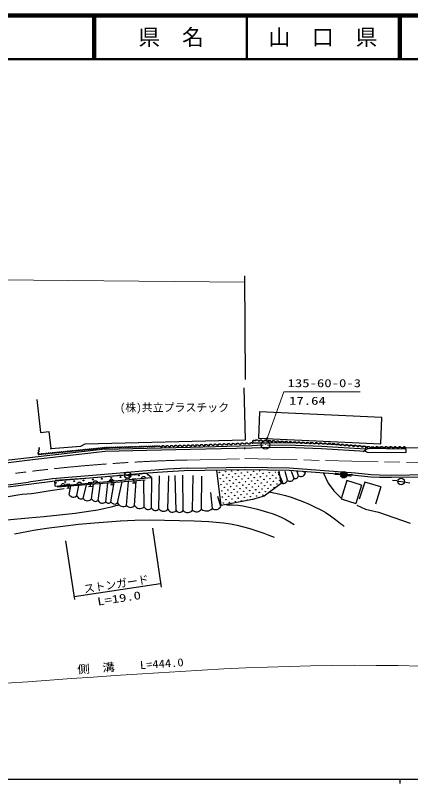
# Model space of a CAD drawing. Units: millimetres, scale not verified. Extents: x 40000 to 680000, y 20000 to 380000.
# Drawn here: x 279956 to 370476, y 204000 to 380000 of the extents above; entities that cross this region are included whole.
import ezdxf
from ezdxf.enums import TextEntityAlignment as Align

# ---------------------------------------------------------------- set-up
doc = ezdxf.new("R2010")
doc.units = ezdxf.units.MM
doc.header["$LTSCALE"] = 1000
doc.linetypes.add('CHAIN', pattern=[18.5, 12, -1.5, 3.5, -1.5])
for name, color, linetype, lineweight in [('M-BGD', 7, 'Continuous', 25), ('M-BGD-HTXT', 7, 'Continuous', 13), ('M-BMK', 2, 'CHAIN', 13), ('M-BMK-SRVR', 3, 'Continuous', 25), ('M-TTL', 2, 'Continuous', 140), ('M-TTL-BAND', 7, 'Continuous', 25), ('M-TTL-LINE', 7, 'Continuous', 50)]:
    doc.layers.add(name, color=color, linetype=linetype, lineweight=lineweight)
doc.layers.add('M-TTL-TXT', color=7, linetype='Continuous')
doc.styles.add('ＭＳ ゴシック', font='')
doc.styles.get('ＭＳ ゴシック').set_extended_font_data('MS Gothic')

# ---------------------------------------------------------------- blocks, each defined once
blk = doc.blocks.new('BUHIN10')
at = {"color": 7, "linetype": 'Continuous', "lineweight": 25}
for radius in [547, 484, 421, 355, 292, 214, 148, 85.2, 16.5]:
    blk.add_circle((0, 0), radius, dxfattribs=at)
blk = doc.blocks.new('BUHIN16')
at = {"color": 7, "linetype": 'Continuous', "lineweight": 25}
blk.add_lwpolyline([(-461, -193), (-469, -72), (-451, 41), (-406, 179), (-328, 277), (-233, 355), (-90, 415), (32, 428), (156, 415), (289, 352), (382, 285), (461, 193)], dxfattribs=at)
blk = doc.blocks.new('BUHIN26')
at = {"color": 7, "linetype": 'Continuous', "lineweight": 25}
for points in [[(-457, -159), (-399, -185), (-333, -198), (-269, -199), (-208, -190), (-135, -165), (-57, -122), (-12, -91), (36, -39), (76, 11)], [(-84, -9), (-33, 58), (11, 101), (69, 142), (131, 176), (199, 200), (276, 209), (347, 203), (411, 181), (457, 159)]]:
    blk.add_lwpolyline(points, dxfattribs=at)
blk = doc.blocks.new('BUHIN27')
at = {"color": 7, "linetype": 'Continuous', "lineweight": 25}
for points in [[(-487, -175), (-425, -203), (-354, -216), (-286, -216), (-220, -206), (-142, -178), (-60, -132), (-12, -98), (39, -41), (81, 13)], [(-90, -10), (-36, 61), (11, 108), (72, 152), (138, 190), (211, 216), (293, 226), (369, 221), (437, 199), (487, 175)]]:
    blk.add_lwpolyline(points, dxfattribs=at)
blk = doc.blocks.new('BUHIN29')
at = {"color": 7, "linetype": 'Continuous', "lineweight": 25}
for points in [[(-468, -123), (-413, -153), (-348, -171), (-284, -177), (-222, -173), (-147, -154), (-67, -118), (-19, -90), (33, -41), (76, 5)], [(-85, -2), (-28, 60), (19, 100), (79, 136), (144, 166), (215, 184), (291, 187), (362, 175), (424, 149), (468, 123)]]:
    blk.add_lwpolyline(points, dxfattribs=at)
blk = doc.blocks.new('BUHIN30')
at = {"color": 7, "linetype": 'Continuous', "lineweight": 25}
for points in [[(-484, -134), (-426, -165), (-358, -182), (-292, -187), (-228, -183), (-151, -161), (-68, -123), (-18, -94), (35, -42), (79, 6)], [(-88, -3), (-30, 62), (18, 104), (80, 142), (147, 173), (220, 194), (299, 197), (373, 186), (437, 160), (484, 134)]]:
    blk.add_lwpolyline(points, dxfattribs=at)
blk = doc.blocks.new('BUHIN31')
at = {"color": 7, "linetype": 'Continuous', "lineweight": 25}
for points in [[(-483, -110), (-427, -143), (-362, -164), (-296, -172), (-233, -170), (-156, -152), (-72, -118), (-22, -91), (33, -43), (78, 3)], [(-87, 1), (-27, 62), (23, 102), (86, 136), (153, 164), (226, 181), (304, 181), (376, 167), (439, 138), (483, 110)]]:
    blk.add_lwpolyline(points, dxfattribs=at)
blk = doc.blocks.new('BUHIN33')
at = {"color": 7, "linetype": 'Continuous', "lineweight": 25}
for points in [[(90, 7), (33, -63), (-15, -108), (-78, -149), (-145, -184), (-219, -208), (-301, -214), (-377, -206), (-445, -181), (-494, -156)], [(494, 156), (433, 185), (363, 201), (294, 204), (228, 197), (149, 172), (65, 129), (15, 97), (-38, 42), (-81, -9)]]:
    blk.add_lwpolyline(points, dxfattribs=at)
blk = doc.blocks.new('BUHIN52')
at = {"color": 7, "linetype": 'Continuous', "lineweight": 25}
for points in [[(43, 5), (17, -30), (-6, -52), (-35, -73), (-67, -91), (-103, -104), (-142, -108), (-179, -105), (-212, -94), (-236, -83)], [(236, 83), (206, 96), (172, 103), (139, 103), (107, 98), (69, 85), (29, 63), (6, 47), (-19, 20), (-39, -6)]]:
    blk.add_lwpolyline(points, dxfattribs=at)
blk = doc.blocks.new('BUHIN53')
at = {"color": 7, "linetype": 'Continuous', "lineweight": 25}
for points in [[(43, 8), (19, -28), (-2, -52), (-30, -75), (-61, -96), (-95, -110), (-134, -118), (-171, -117), (-205, -109), (-229, -99)], [(229, 99), (199, 110), (164, 114), (131, 112), (100, 106), (63, 90), (25, 65), (3, 47), (-20, 18), (-38, -8)]]:
    blk.add_lwpolyline(points, dxfattribs=at)
blk = doc.blocks.new('BUHIN54')
at = {"color": 7, "linetype": 'Continuous', "lineweight": 25}
for points in [[(-5, -48), (-36, -11), (-55, 18), (-70, 55), (-82, 93), (-87, 134), (-83, 177), (-71, 216), (-52, 249), (-34, 272)], [(34, -272), (55, -243), (70, -208), (78, -172), (81, -138), (75, -94), (61, -46), (49, -17), (26, 16), (3, 43)]]:
    blk.add_lwpolyline(points, dxfattribs=at)
blk = doc.blocks.new('BUHIN55')
at = {"color": 7, "linetype": 'Continuous', "lineweight": 25}
blk.add_line((-736, -126), (736, 126), dxfattribs=at)
blk.add_circle((0, 0), 746, dxfattribs=at)
blk = doc.blocks.new('BUHIN57')
at = {"color": 7, "linetype": 'Continuous', "lineweight": 25}
blk.add_circle((0, 0), 746, dxfattribs=at)
blk = doc.blocks.new('BUHIN59')
at = {"color": 7, "linetype": 'Continuous', "lineweight": 25}
for p, q in [((-562, 311), (184, 615)), ((189, -463), (-189, 463)), ((562, -311), (-184, -615))]:
    blk.add_line(p, q, dxfattribs=at)
blk = doc.blocks.new('BUHIN60')
at = {"color": 3, "linetype": 'Continuous', "lineweight": 25}
for radius in [995, 30]:
    blk.add_circle((0, 0), radius, dxfattribs=at)

msp = doc.modelspace()

# ---------------------------------------------------------------- linework, layer by layer
at = {"layer": 'M-BGD'}
for p, q in [((332437, 320342), (332567, 296549)), ((332629, 282730), (332344, 294706)), ((284899, 291986), (285683, 284449)), ((335895, 289208), (335607, 283144)), ((363916, 287879), (335895, 289208)), ((363628, 281815), (363916, 287879)), ((285683, 284449), (287707, 284660)), ((288160, 280744), (287707, 284660)), ((294948, 281278), (295977, 281856)), ((295977, 281856), (332629, 282730)), ((334082, 282059), (338219, 282099)), ((334087, 281459), (336733, 281600)), ((335607, 283144), (363628, 281815)), ((337733, 281621), (344123, 281554)), ((338219, 282099), (344133, 282154)), ((344133, 282154), (350151, 281891)), ((350151, 281891), (360148, 281285)), ((300460, 280638), (283188, 278663)), ((283247, 278167), (300506, 280140)), ((288093, 280738), (294948, 281278)), ((288093, 280738), (288160, 280744)), ((288183, 280580), (288093, 280738)), ((300495, 280660), (310074, 280875)), ((300507, 280140), (310086, 280355)), ((310074, 280875), (320085, 281107)), ((310086, 280355), (320098, 280587)), ((320085, 281107), (334087, 281459)), ((320098, 280587), (334103, 280940)), ((332423, 281036), (332423, 280624)), ((334103, 280940), (338109, 281057)), ((338109, 281057), (344111, 281034)), ((344111, 281034), (350092, 280773)), ((344123, 281554), (350120, 281292)), ((350092, 280773), (360080, 280167)), ((350120, 281292), (360112, 280686)), ((360112, 280686), (360080, 280167)), ((360080, 280167), (360531, 279917)), ((360148, 281285), (360112, 280686)), ((360531, 279917), (369376, 279825)), ((360541, 280817), (369385, 280725)), ((369385, 280725), (369376, 279825)), ((283188, 278663), (267993, 276847)), ((268062, 276351), (283247, 278167)), ((319324, 276236), (332746, 276476)), ((332746, 276476), (342667, 276341)), ((342667, 276341), (357858, 275178)), ((302197, 274985), (288463, 273858)), ((310014, 275029), (297023, 274007)), ((309090, 275586), (302197, 274985)), ((302250, 274487), (309131, 275088)), ((304679, 274624), (303679, 274604)), ((306674, 274743), (307669, 274841)), ((314780, 276024), (309090, 275586)), ((309131, 275088), (314811, 275525)), ((311164, 274114), (310014, 275029)), ((319324, 276236), (314780, 276024)), ((314811, 275525), (318649, 275704)), ((318377, 266545), (318293, 274644)), ((318649, 275704), (332747, 275956)), ((327122, 267711), (326130, 275838)), ((332747, 275956), (342643, 275822)), ((340153, 275405), (341148, 272999)), ((340806, 272932), (340387, 275564)), ((342250, 273491), (341761, 275517)), ((342643, 275822), (357808, 274661)), ((343787, 273910), (343181, 275517)), ((344765, 274539), (344462, 275471)), ((346372, 275121), (345930, 275470)), ((350476, 275288), (351577, 272819)), ((354602, 274788), (353103, 274817)), ((354164, 274933), (353176, 275088)), ((354402, 274793), (353402, 274814)), ((355702, 274797), (357201, 274848)), ((355888, 274633), (356869, 274440)), ((357808, 274661), (361385, 274316)), ((357858, 275178), (361416, 274835)), ((361416, 274835), (363353, 274719)), ((363353, 274719), (366058, 274693)), ((366058, 274693), (374367, 274799)), ((247852, 268524), (282986, 273091)), ((247919, 268008), (288995, 273403)), ((288463, 273858), (282986, 273091)), ((288989, 273403), (302250, 274487)), ((289093, 272146), (288989, 273403)), ((297023, 274007), (289034, 273406)), ((289093, 272146), (311164, 274114)), ((309661, 273537), (289556, 271945)), ((300694, 268550), (301122, 272861)), ((301845, 268555), (302600, 272978)), ((303373, 268336), (304380, 273119)), ((305419, 267739), (305859, 273236)), ((307252, 267739), (307588, 273373)), ((309426, 267355), (309351, 273512)), ((311131, 267142), (311173, 274114)), ((312836, 266929), (312964, 274516)), ((314882, 266844), (315138, 274516)), ((316758, 266545), (316588, 274559)), ((320551, 266673), (320680, 274559)), ((322555, 266886), (322640, 274431)), ((341148, 272999), (336941, 269848)), ((351577, 272819), (352915, 271093)), ((355842, 273436), (354538, 269213)), ((359220, 272393), (355842, 273436)), ((359978, 273050), (358660, 269144)), ((363652, 272003), (359978, 273050)), ((361385, 274316), (363335, 274199)), ((363335, 274199), (366059, 274173)), ((366059, 274173), (374370, 274279)), ((367333, 273347), (366340, 273470)), ((369315, 273085), (370305, 272944)), ((292290, 270176), (292636, 272189)), ((294038, 270013), (294453, 272333)), ((295491, 269338), (296252, 272475)), ((297409, 269260), (297867, 272603)), ((298903, 268883), (299472, 272730)), ((352915, 271093), (354551, 269398)), ((359220, 272393), (357926, 268201)), ((363652, 272003), (362414, 267992)), ((325070, 267056), (324729, 270679)), ((326988, 267525), (326349, 269784)), ((336941, 269848), (334282, 269055)), ((334282, 269055), (327122, 267711)), ((354538, 269213), (357926, 268201)), ((358180, 267791), (360144, 266869)), ((360144, 266869), (363089, 266155)), ((363089, 266155), (370406, 263656)), ((311323, 262491), (313347, 249037)), ((291448, 259600), (293505, 246180)), ((293399, 246872), (313225, 249849))]:
    msp.add_line(p, q, dxfattribs=at)
for points in [[(334259, 281992), (334303, 282014), (334343, 282047), (334374, 282085), (334399, 282126), (334419, 282182), (334432, 282248), (334435, 282291), (334427, 282345), (334417, 282392)], [(334351, 282288), (334336, 282351), (334332, 282398), (334336, 282452), (334345, 282506), (334364, 282558), (334396, 282608), (334435, 282648), (334478, 282675), (334514, 282692)], [(359592, 280010), (359878, 280312), (360200, 280565), (360500, 280698), (360838, 280781), (362380, 280993), (363900, 281142), (368887, 281014), (373880, 280934)], [(257043, 266434), (259323, 266899), (261613, 267304), (264047, 267643), (266501, 267923), (269633, 268257), (272757, 268650), (274425, 268920), (276085, 269249), (278285, 269746), (280501, 270184), (281548, 270327), (282601, 270411), (283667, 270475), (284737, 270600), (287931, 271132), (291128, 271615)], [(338027, 270835), (339931, 270448), (341827, 270000), (343103, 269632), (344370, 269203), (345796, 268651), (347203, 268043), (348651, 267358), (350071, 266620), (351107, 266020), (352110, 265369), (353279, 264514), (354421, 263603), (354839, 263259), (355256, 262914)], [(277986, 264461), (282968, 264859), (286501, 265172), (290030, 265545), (293625, 265974), (297209, 266463), (298852, 266747), (300483, 267089), (301862, 267422), (303237, 267774)], [(303184, 267763), (303438, 267828), (303691, 267894)], [(328307, 267852), (329659, 267835), (331015, 267756), (332061, 267620), (333099, 267425), (335423, 266852), (337735, 266221), (338752, 265897), (339747, 265517), (340816, 265027), (341862, 264482), (342824, 263940), (343788, 263377)], [(279765, 261251), (284576, 262118), (287690, 262583), (290814, 262988), (294429, 263404), (298061, 263761), (301038, 263997), (304026, 264194)], [(303958, 264180), (307316, 264319), (310674, 264399), (314112, 264385), (317561, 264312), (320909, 264222), (324254, 264072), (325957, 263935), (327657, 263738), (329222, 263496), (330775, 263196), (332237, 262853), (333683, 262453), (335269, 261939), (336845, 261365), (338019, 260911), (339199, 260443)]]:
    msp.add_lwpolyline(points, dxfattribs=at)
for centre, radius in [((308237, 274606), 99.5), ((326701, 275287), 49.8), ((327488, 274671), 49.8), ((328105, 275459), 49.8), ((328892, 274842), 49.8), ((329508, 275630), 49.8), ((330296, 275014), 49.8), ((330912, 275801), 49.8), ((331700, 275185), 49.8), ((332487, 274569), 49.8), ((333103, 275356), 49.8), ((333891, 274740), 49.8), ((334507, 275528), 49.8), ((335295, 274912), 49.8), ((336699, 275083), 49.8), ((338102, 275254), 49.8), ((338890, 274638), 49.8), ((340294, 274810), 49.8), ((289221, 272911), 99.5), ((291334, 273099), 99.5), ((293447, 273287), 99.5), ((295560, 273476), 99.5), ((297673, 273664), 99.5), ((299786, 273852), 99.5), ((301899, 274041), 99.5), ((304012, 274229), 99.5), ((306124, 274417), 99.5), ((326872, 273883), 49.8), ((327660, 273267), 49.8), ((328276, 274055), 49.8), ((329063, 273439), 49.8), ((329680, 274226), 49.8), ((329851, 272822), 49.8), ((330467, 273610), 49.8), ((331083, 274397), 49.8), ((331255, 272994), 49.8), ((331871, 273781), 49.8), ((332659, 273165), 49.8), ((333275, 273953), 49.8), ((334062, 273336), 49.8), ((334679, 274124), 49.8), ((335466, 273508), 49.8), ((336082, 274295), 49.8), ((336254, 272892), 49.8), ((336870, 273679), 49.8), ((337486, 274467), 49.8), ((337658, 273063), 49.8), ((338274, 273851), 49.8), ((339061, 273234), 49.8), ((339678, 274022), 49.8), ((340465, 273406), 49.8), ((327043, 272480), 49.8), ((327215, 271076), 49.8), ((327831, 271863), 49.8), ((328447, 272651), 49.8), ((328619, 271247), 49.8), ((329235, 272035), 49.8), ((330022, 271419), 49.8), ((330639, 272206), 49.8), ((331426, 271590), 49.8), ((332042, 272377), 49.8), ((332830, 271761), 49.8), ((333446, 272549), 49.8), ((333618, 271145), 49.8), ((334234, 271933), 49.8), ((334850, 272720), 49.8), ((335021, 271316), 49.8), ((335638, 272104), 49.8), ((336425, 271488), 49.8), ((337041, 272275), 49.8), ((337829, 271659), 49.8), ((338445, 272447), 49.8), ((339233, 271831), 49.8), ((339849, 272618), 49.8), ((327386, 269672), 49.8), ((328002, 270460), 49.8), ((328790, 269843), 49.8), ((329406, 270631), 49.8), ((330194, 270015), 49.8), ((330810, 270802), 49.8), ((330981, 269399), 49.8), ((331598, 270186), 49.8), ((332214, 270974), 49.8), ((332385, 269570), 49.8), ((333001, 270357), 49.8), ((333789, 269741), 49.8), ((334405, 270529), 49.8), ((335193, 269913), 49.8), ((335809, 270700), 49.8), ((336597, 270084), 49.8), ((337213, 270872), 49.8), ((327558, 268268), 49.8), ((328174, 269056), 49.8), ((328961, 268440), 49.8), ((329578, 269227), 49.8), ((330365, 268611), 49.8), ((331769, 268782), 49.8), ((333173, 268954), 49.8)]:
    msp.add_circle(centre, radius, dxfattribs=at)
for centre, radius, start, end in [((310350, 274794), 99.5, 156.37788, 306.57408), ((332316, 275973), 49.8, 209.9416, 332.10669), ((335911, 275699), 49.8, 149.93718, 21.55241), ((339506, 275426), 49.8, 142.02912, 29.46047), ((345351, 275433), 1068, 236.78369, 343.04382), ((341318, 273753), 968, 238.02856, 344.2887), ((342861, 274277), 996, 232.12244, 338.38257), ((344041, 274591), 727, 249.60254, 355.86267), ((338617, 271043), 49.8, 112.44745, 141.2204), ((293226, 270751), 1098, 211.54211, 317.80237), ((295018, 270220), 1001, 191.91321, 298.17346), ((296479, 270018), 1200, 214.56958, 320.82971), ((298298, 269632), 963, 202.6936, 308.95374), ((299924, 269388), 1139, 206.33008, 312.59021), ((301268, 268984), 719, 217.11438, 323.37451), ((302712, 269043), 995, 209.41833, 296.30029), ((302665, 269034), 995, 296.05322, 315.4314), ((304645, 268888), 1386, 203.46875, 304.00562), ((306336, 268427), 1146, 216.86731, 323.12744), ((308508, 268501), 1468, 211.25171, 308.72705), ((325853, 268010), 1234, 230.60352, 336.86377), ((334577, 269125), 49.8, 36.72901, 176.48829), ((310359, 267888), 1074, 209.74231, 316.00244), ((312063, 267675), 1074, 209.74231, 316.00244), ((313892, 267684), 1298, 215.56006, 319.66272), ((315933, 267398), 1187, 207.82776, 314.08801), ((317568, 267153), 1012, 216.86731, 323.12744), ((319410, 267543), 1436, 224.0376, 322.69006), ((321472, 267540), 1265, 223.27869, 328.86096), ((323722, 268306), 1839, 230.60095, 317.15088)]:
    msp.add_arc(centre, radius, start, end, dxfattribs=at)
at = {"layer": 'M-BGD-HTXT'}
for p, q in [((100729, 321090), (332445, 318893)), ((337361, 282469), (341412, 293737)), ((341412, 293737), (358933, 293737))]:
    msp.add_line(p, q, dxfattribs=at)
for points in [[(337361, 282469), (337792, 283112), (337439, 283239)], [(337413, 282614), (337476, 283175), (337723, 283087)], [(337439, 282685), (337493, 283139), (337687, 283070)], [(337465, 282757), (337510, 283103), (337651, 283053)], [(337490, 282827), (337527, 283067), (337615, 283036)]]:
    msp.add_lwpolyline(points, close=True, dxfattribs=at)
for points in [[(337387, 282542), (337459, 283211), (337759, 283104), (337388, 282543)], [(337561, 283025), (337516, 282900), (337544, 283031), (337579, 283019), (337516, 282900)], [(277850, 226991), (282845, 227341), (287829, 227696), (292822, 228053), (297804, 228407), (302795, 228756), (307776, 229094), (312767, 229419), (317746, 229726), (322736, 230013), (327716, 230274), (332705, 230507), (337684, 230707), (342674, 230872), (347654, 230997), (352644, 231078), (357624, 231112), (362615, 231098), (367596, 231040), (372587, 230939)]]:
    msp.add_lwpolyline(points, dxfattribs=at)
at = {"layer": 'M-BMK'}
for p, q in [((319272, 278137), (332517, 278455)), ((332517, 278455), (372472, 277524))]:
    msp.add_line(p, q, dxfattribs=at)
msp.add_arc((328142, -91756), 370000, 91.37357, 97.48294, dxfattribs=at)
at = {"layer": 'M-TTL'}
msp.add_line((680000, 380000), (40000, 380000), dxfattribs=at)
at = {"layer": 'M-TTL-BAND'}
for p, q in [((40000, 205000), (579000, 205000)), ((368000, 205000), (368000, 204000))]:
    msp.add_line(p, q, dxfattribs=at)
at = {"layer": 'M-TTL-LINE'}
for p, q in [((297750, 380000), (297750, 370000)), ((298250, 380000), (298250, 370000)), ((333000, 380000), (333000, 370000)), ((367750, 380000), (367750, 370000)), ((368250, 380000), (368250, 370000)), ((40000, 370000), (680000, 370000))]:
    msp.add_line(p, q, dxfattribs=at)

# ---------------------------------------------------------------- block references
at = {"layer": 'M-BGD', "rotation": 342.33506}
for name, p in [('BUHIN26', (313550, 281299)), ('BUHIN26', (314518, 281324)), ('BUHIN26', (315485, 281350)), ('BUHIN26', (316453, 281375)), ('BUHIN26', (317421, 281401)), ('BUHIN26', (318389, 281426)), ('BUHIN26', (319356, 281452)), ('BUHIN26', (320324, 281477)), ('BUHIN27', (321325, 281510)), ('BUHIN27', (322360, 281548)), ('BUHIN27', (323395, 281587)), ('BUHIN27', (324429, 281625)), ('BUHIN27', (325464, 281664)), ('BUHIN27', (326499, 281703)), ('BUHIN27', (327533, 281741)), ('BUHIN27', (328568, 281780)), ('BUHIN27', (329603, 281819)), ('BUHIN27', (330638, 281857)), ('BUHIN27', (331672, 281896)), ('BUHIN27', (332707, 281934)), ('BUHIN27', (333742, 281973)), ('BUHIN29', (334998, 282667)), ('BUHIN29', (335965, 282617)), ('BUHIN29', (336932, 282567)), ('BUHIN29', (337900, 282517)), ('BUHIN29', (338867, 282467)), ('BUHIN29', (339834, 282417)), ('BUHIN29', (340802, 282366)), ('BUHIN29', (341769, 282316)), ('BUHIN29', (342736, 282266)), ('BUHIN29', (343704, 282216)), ('BUHIN29', (344671, 282166)), ('BUHIN30', (345656, 282122)), ('BUHIN30', (346659, 282083)), ('BUHIN30', (347661, 282045)), ('BUHIN30', (348664, 282006)), ('BUHIN30', (349667, 281968)), ('BUHIN30', (350669, 281929)), ('BUHIN30', (351672, 281891)), ('BUHIN31', (352667, 281830)), ('BUHIN31', (353655, 281746)), ('BUHIN31', (354642, 281662)), ('BUHIN31', (355630, 281578)), ('BUHIN31', (356617, 281494)), ('BUHIN31', (357604, 281410)), ('BUHIN31', (358592, 281326)), ('BUHIN54', (285225, 279664)), ('BUHIN54', (285325, 280203)), ('BUHIN54', (285424, 280742)), ('BUHIN53', (287907, 279666)), ('BUHIN53', (288404, 279716)), ('BUHIN53', (288901, 279765)), ('BUHIN53', (289398, 279815)), ('BUHIN53', (289894, 279864)), ('BUHIN53', (290391, 279913)), ('BUHIN53', (290888, 279963)), ('BUHIN53', (291385, 280012)), ('BUHIN53', (291881, 280062)), ('BUHIN53', (292378, 280111)), ('BUHIN53', (292875, 280160)), ('BUHIN53', (293372, 280210)), ('BUHIN53', (293869, 280259)), ('BUHIN53', (294365, 280309)), ('BUHIN53', (294862, 280358)), ('BUHIN53', (295359, 280408)), ('BUHIN53', (295856, 280457)), ('BUHIN53', (296352, 280506)), ('BUHIN53', (296849, 280556)), ('BUHIN53', (297346, 280605)), ('BUHIN53', (297843, 280655)), ('BUHIN53', (298339, 280704)), ('BUHIN53', (298836, 280753)), ('BUHIN53', (299333, 280803)), ('BUHIN53', (299830, 280852)), ('BUHIN53', (300327, 280902)), ('BUHIN52', (300825, 280934)), ('BUHIN52', (301324, 280948)), ('BUHIN52', (301824, 280962)), ('BUHIN52', (302324, 280977)), ('BUHIN52', (302823, 280991)), ('BUHIN52', (303323, 281005)), ('BUHIN52', (303823, 281020)), ('BUHIN52', (304322, 281034)), ('BUHIN52', (304822, 281049)), ('BUHIN52', (305322, 281063)), ('BUHIN52', (305821, 281077)), ('BUHIN52', (306321, 281092)), ('BUHIN52', (306821, 281106)), ('BUHIN52', (307320, 281121)), ('BUHIN52', (307820, 281135)), ('BUHIN52', (308320, 281149)), ('BUHIN52', (308819, 281164)), ('BUHIN52', (309319, 281178)), ('BUHIN52', (309819, 281193)), ('BUHIN52', (310318, 281207)), ('BUHIN52', (310818, 281221)), ('BUHIN52', (311317, 281236)), ('BUHIN52', (311817, 281250)), ('BUHIN52', (312317, 281265)), ('BUHIN52', (312816, 281279)), ('BUHIN31', (359579, 281242)), ('BUHIN31', (360567, 281158)), ('BUHIN31', (361554, 281075)), ('BUHIN33', (362565, 281031)), ('BUHIN33', (363600, 281028)), ('BUHIN33', (364635, 281026)), ('BUHIN33', (365670, 281023)), ('BUHIN33', (366705, 281020)), ('BUHIN33', (367740, 281017)), ('BUHIN33', (368775, 281014)), ('BUHIN53', (285423, 279419)), ('BUHIN53', (285920, 279469)), ('BUHIN53', (286417, 279518)), ('BUHIN53', (286914, 279568)), ('BUHIN53', (287411, 279617)), ('BUHIN55', (305679, 274644)), ('BUHIN57', (355152, 274778)), ('BUHIN10', (355152, 274778)), ('BUHIN16', (290933, 272310)), ('BUHIN59', (292069, 272144)), ('BUHIN16', (294611, 272638)), ('BUHIN59', (297095, 272542)), ('BUHIN16', (298289, 272966)), ('BUHIN59', (302122, 272940)), ('BUHIN16', (301968, 273294)), ('BUHIN16', (305646, 273622)), ('BUHIN59', (307148, 273338)), ('BUHIN16', (309325, 273950)), ('BUHIN55', (368325, 273225))]:
    msp.add_blockref(name, p, dxfattribs=at)
at = {"layer": 'M-BMK-SRVR', "rotation": 342.33506}
msp.add_blockref('BUHIN60', (337233, 281627), dxfattribs=at)

# ---------------------------------------------------------------- texts
at = {"layer": 'M-BGD-HTXT', "style": 'ＭＳ ゴシック', "width": 1.35}
for s, p in [('135-60-0-3', (342289, 294276)), ('17.64', (342627, 290241))]:
    msp.add_text(s, height=1833, dxfattribs=at).set_placement(p, align=Align.BOTTOM_LEFT)
at = {"layer": 'M-BGD-HTXT', "style": 'ＭＳ ゴシック'}
msp.add_text('(株)共立プラスチック', height=1833, dxfattribs=at).set_placement((303897, 288694), align=Align.BOTTOM_LEFT)
msp.add_text('ストンガード', height=1833, rotation=8.8, dxfattribs=at).set_placement((295864, 247099), align=Align.BOTTOM_LEFT)
for s, rotation, width, p in [('L=19.0', 8.8, 1.35, (298935, 244228)), ('側\u3000溝\u3000\u3000L=444.0', 4, 1.15, (294229, 228665))]:
    msp.add_text(s, height=1833, rotation=rotation, dxfattribs=dict(at, width=width)).set_placement(p, align=Align.BOTTOM_LEFT)
at = {"layer": 'M-TTL-TXT', "style": 'ＭＳ ゴシック'}
for s, p in [('県\u3000名', (315625, 375000)), ('山\u3000口\u3000県', (350375, 375000))]:
    msp.add_text(s, height=3666, dxfattribs=at).set_placement(p, align=Align.MIDDLE_CENTER)

doc.saveas('drawing.dxf')
